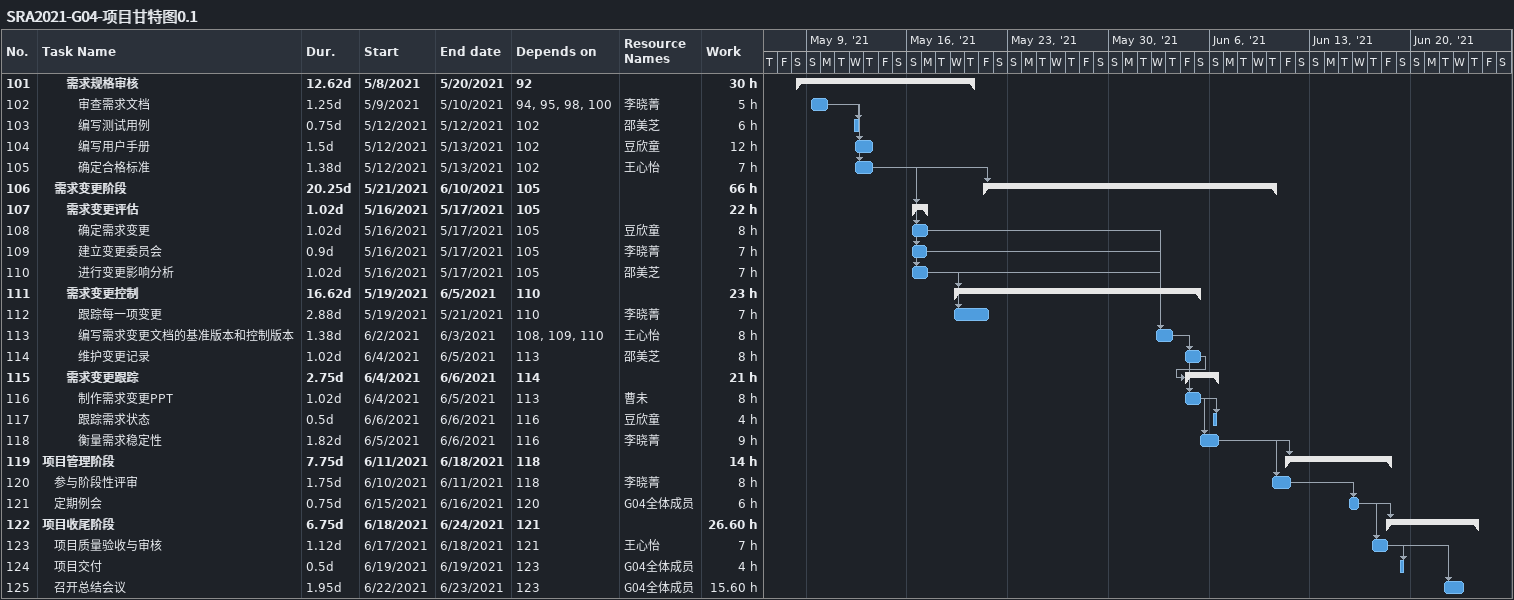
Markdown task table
SRA2021-G04-项目甘特图0.1

| ID | Level | Task | Duration | Start | Finish | Predecessors | Resources | Work (h) |
|---|---|---|---|---|---|---|---|---|
| 101 | 3 | **需求规格审核** | 12.62d | 2021-05-08 | 2021-05-20 | 92 |  | 30 |
| 102 | 4 | 审查需求文档 | 1.25d | 2021-05-09 | 2021-05-10 | 94, 95, 98, 100 | 李晓菁 | 5 |
| 103 | 4 | 编写测试用例 | 0.75d | 2021-05-12 | 2021-05-12 | 102 | 邵美芝 | 6 |
| 104 | 4 | 编写用户手册 | 1.5d | 2021-05-12 | 2021-05-13 | 102 | 豆欣童 | 12 |
| 105 | 4 | 确定合格标准 | 1.38d | 2021-05-12 | 2021-05-13 | 102 | 王心怡 | 7 |
| 106 | 2 | **需求变更阶段** | 20.25d | 2021-05-21 | 2021-06-10 | 105 |  | 66 |
| 107 | 3 | **需求变更评估** | 1.02d | 2021-05-16 | 2021-05-17 | 105 |  | 22 |
| 108 | 4 | 确定需求变更 | 1.02d | 2021-05-16 | 2021-05-17 | 105 | 豆欣童 | 8 |
| 109 | 4 | 建立变更委员会 | 0.9d | 2021-05-16 | 2021-05-17 | 105 | 李晓菁 | 7 |
| 110 | 4 | 进行变更影响分析 | 1.02d | 2021-05-16 | 2021-05-17 | 105 | 邵美芝 | 7 |
| 111 | 3 | **需求变更控制** | 16.62d | 2021-05-19 | 2021-06-05 | 110 |  | 23 |
| 112 | 4 | 跟踪每一项变更 | 2.88d | 2021-05-19 | 2021-05-21 | 110 | 李晓菁 | 7 |
| 113 | 4 | 编写需求变更文档的基准版本和控制版本 | 1.38d | 2021-06-02 | 2021-06-03 | 108, 109, 110 | 王心怡 | 8 |
| 114 | 4 | 维护变更记录 | 1.02d | 2021-06-04 | 2021-06-05 | 113 | 邵美芝 | 8 |
| 115 | 3 | **需求变更跟踪** | 2.75d | 2021-06-04 | 2021-06-06 | 114 |  | 21 |
| 116 | 4 | 制作需求变更PPT | 1.02d | 2021-06-04 | 2021-06-05 | 113 | 曹未 | 8 |
| 117 | 4 | 跟踪需求状态 | 0.5d | 2021-06-06 | 2021-06-06 | 116 | 豆欣童 | 4 |
| 118 | 4 | 衡量需求稳定性 | 1.82d | 2021-06-05 | 2021-06-06 | 116 | 李晓菁 | 9 |
| 119 | 1 | **项目管理阶段** | 7.75d | 2021-06-11 | 2021-06-18 | 118 |  | 14 |
| 120 | 2 | 参与阶段性评审 | 1.75d | 2021-06-10 | 2021-06-11 | 118 | 李晓菁 | 8 |
| 121 | 2 | 定期例会 | 0.75d | 2021-06-15 | 2021-06-16 | 120 | G04全体成员 | 6 |
| 122 | 1 | **项目收尾阶段** | 6.75d | 2021-06-18 | 2021-06-24 | 121 |  | 26.60 |
| 123 | 2 | 项目质量验收与审核 | 1.12d | 2021-06-17 | 2021-06-18 | 121 | 王心怡 | 7 |
| 124 | 2 | 项目交付 | 0.5d | 2021-06-19 | 2021-06-19 | 123 | G04全体成员 | 4 |
| 125 | 2 | 召开总结会议 | 1.95d | 2021-06-22 | 2021-06-23 | 123 | G04全体成员 | 15.60 |
